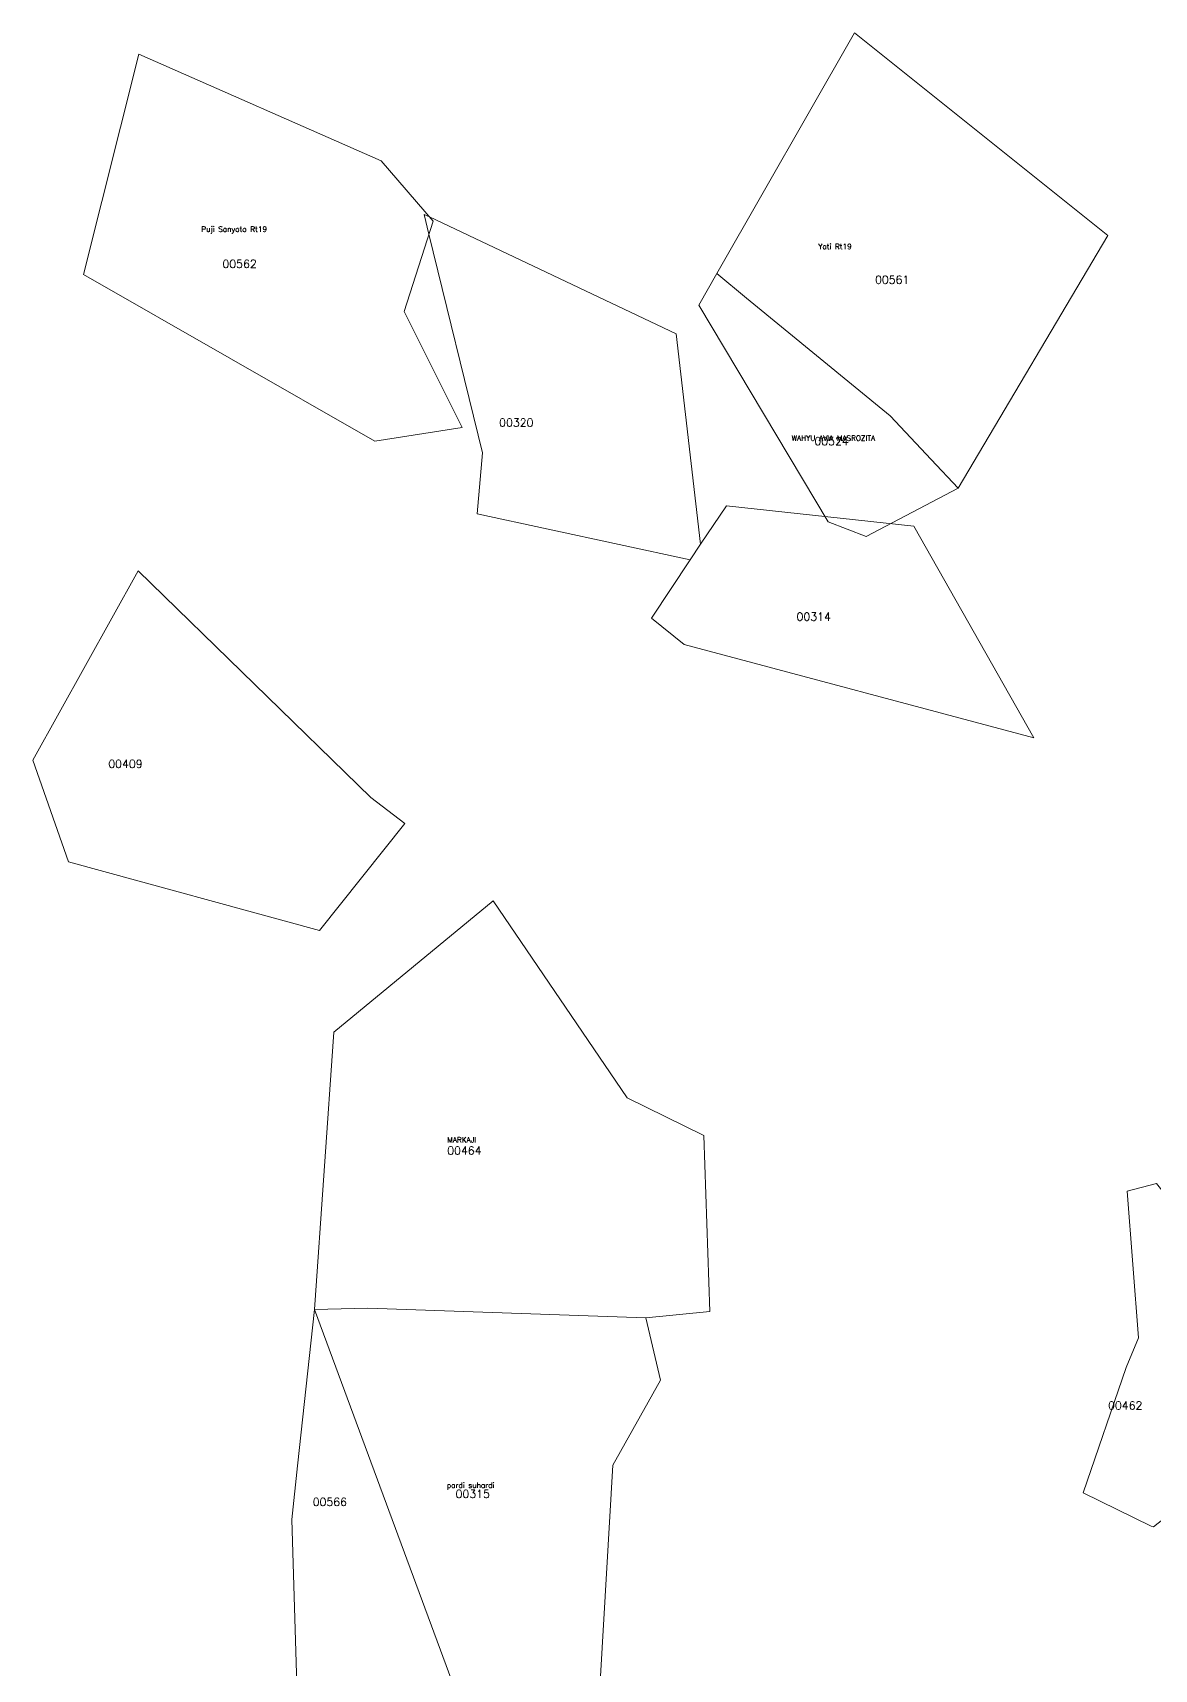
# Model space of a CAD drawing. Header units: inches. Extents: x 127149 to 132166, y 1065498 to 1071385.
# Drawn here: x 129022 to 129442, y 1070303 to 1070916 of the extents above; entities that cross this region are included whole.
import ezdxf
from ezdxf.enums import TextEntityAlignment as Align

# ---------------------------------------------------------------- set-up
doc = ezdxf.new("R2010")
doc.units = ezdxf.units.IN
doc.header["$MEASUREMENT"] = 0
doc.layers.add('020100', color=7, linetype='Continuous')
doc.layers.add('080201', color=7, linetype='Continuous')
doc.styles.add('romans', font='romans.shx')

msp = doc.modelspace()

# ---------------------------------------------------------------- linework, layer by layer
at = {"layer": '020100', "lineweight": 0}
for points in [[(129278.37, 1070825.77), (129289.57, 1070816.58), (129343.35, 1070772.49), (129358.73, 1070756.1), (129368.83, 1070745.33), (129424.85, 1070840.04), (129329.99, 1070916.03), (129278.37, 1070825.77)], [(129041.12, 1070825.39), (129150.28, 1070762.93), (129182.99, 1070768.05), (129161.32, 1070811.53), (129172.1, 1070845.43), (129152.68, 1070868.05), (129061.84, 1070908.03), (129041.12, 1070825.39)], [(129272.35, 1070724.29), (129263.18, 1070803.12), (129170.77, 1070846.98), (129168.77, 1070847.93), (129170.56, 1070840.59), (129190.58, 1070758.59), (129188.67, 1070735.66), (129268.45, 1070718.43), (129272.35, 1070724.29)], [(129278.37, 1070825.77), (129271.67, 1070813.96), (129320.08, 1070732.68), (129334.34, 1070727.24), (129368.83, 1070745.33), (129358.73, 1070756.1), (129343.35, 1070772.49), (129289.57, 1070816.58), (129278.37, 1070825.77)], [(129268.45, 1070718.43), (129253.91, 1070696.59), (129266.15, 1070686.76), (129397.19, 1070651.72), (129352.19, 1070731.08), (129282, 1070738.77), (129272.35, 1070724.29), (129268.45, 1070718.43)], [(129061.68, 1070714.39), (129022.16, 1070643.35), (129035.57, 1070605.29), (129129.6, 1070579.5), (129161.59, 1070619.61), (129148.82, 1070629.39), (129061.68, 1070714.39)], [(129127.67, 1070437.5), (129147.7, 1070437.97), (129251.82, 1070434.4), (129275.74, 1070436.8), (129273.58, 1070502.72), (129244.81, 1070516.86), (129194.6, 1070590.68), (129134.92, 1070541.42), (129127.67, 1070437.5)], [(129415.69, 1070368.76), (129441.06, 1070356.31), (129442, 1070355.98), (129459.58, 1070369.95), (129483.01, 1070410.57), (129480.2, 1070420.44), (129481.7, 1070429.75), (129478.15, 1070440.59), (129443.14, 1070484.76), (129432.19, 1070481.82), (129436.38, 1070426.9), (129431.8, 1070415.75), (129415.69, 1070368.76)], [(129177.36, 1070254.4), (129183.84, 1070256.63), (129195.31, 1070244.66), (129224.82, 1070254.87), (129192.63, 1070261.83), (129127.67, 1070437.5), (129121.35, 1070378.85), (129119.18, 1070358.73), (129121.2, 1070292.82), (129129.61, 1070287.87), (129135.86, 1070264.78), (129146.46, 1070253.58), (129171.69, 1070258.44), (129177.36, 1070254.4)], [(129127.67, 1070437.5), (129192.63, 1070261.83), (129224.82, 1070254.87), (129232.53, 1070261.56), (129239.5, 1070379.13), (129257.31, 1070411.05), (129251.82, 1070434.4), (129147.7, 1070437.97), (129127.67, 1070437.5)]]:
    msp.add_lwpolyline(points, dxfattribs=at)

# ---------------------------------------------------------------- texts
at = {"lineweight": 0, "style": 'romans'}
for s, p in [('Puji Sanyoto Rt19', (129097.61, 1070841.4)), ('Yati Rt19', (129322.7, 1070834.89)), ('WAHYU AVIA MASROZITA', (129322.07, 1070763.1)), ('MARKAJI', (129182.88, 1070500.12)), ('pardi suhardi ', (129186.88, 1070370.61))]:
    msp.add_text(s, height=2, dxfattribs=at).set_placement(p, align=Align.CENTER)
at = {"layer": '080201', "lineweight": 0, "style": 'romans'}
for s, p in [('00562', (129099.64, 1070827.9)), ('00561', (129344.09, 1070821.93)), ('00320', (129203.3, 1070768.4)), ('00524', (129321.39, 1070761.43)), ('00314', (129314.7, 1070695.67)), ('00409', (129056.89, 1070640.49)), ('00464', (129183.86, 1070495.56)), ('00462', (129431.4, 1070400.02)), ('00566', (129133.44, 1070363.88)), ('00315', (129186.98, 1070366.87))]:
    msp.add_text(s, height=3, dxfattribs=at).set_placement(p, align=Align.CENTER)

doc.saveas('drawing.dxf')
